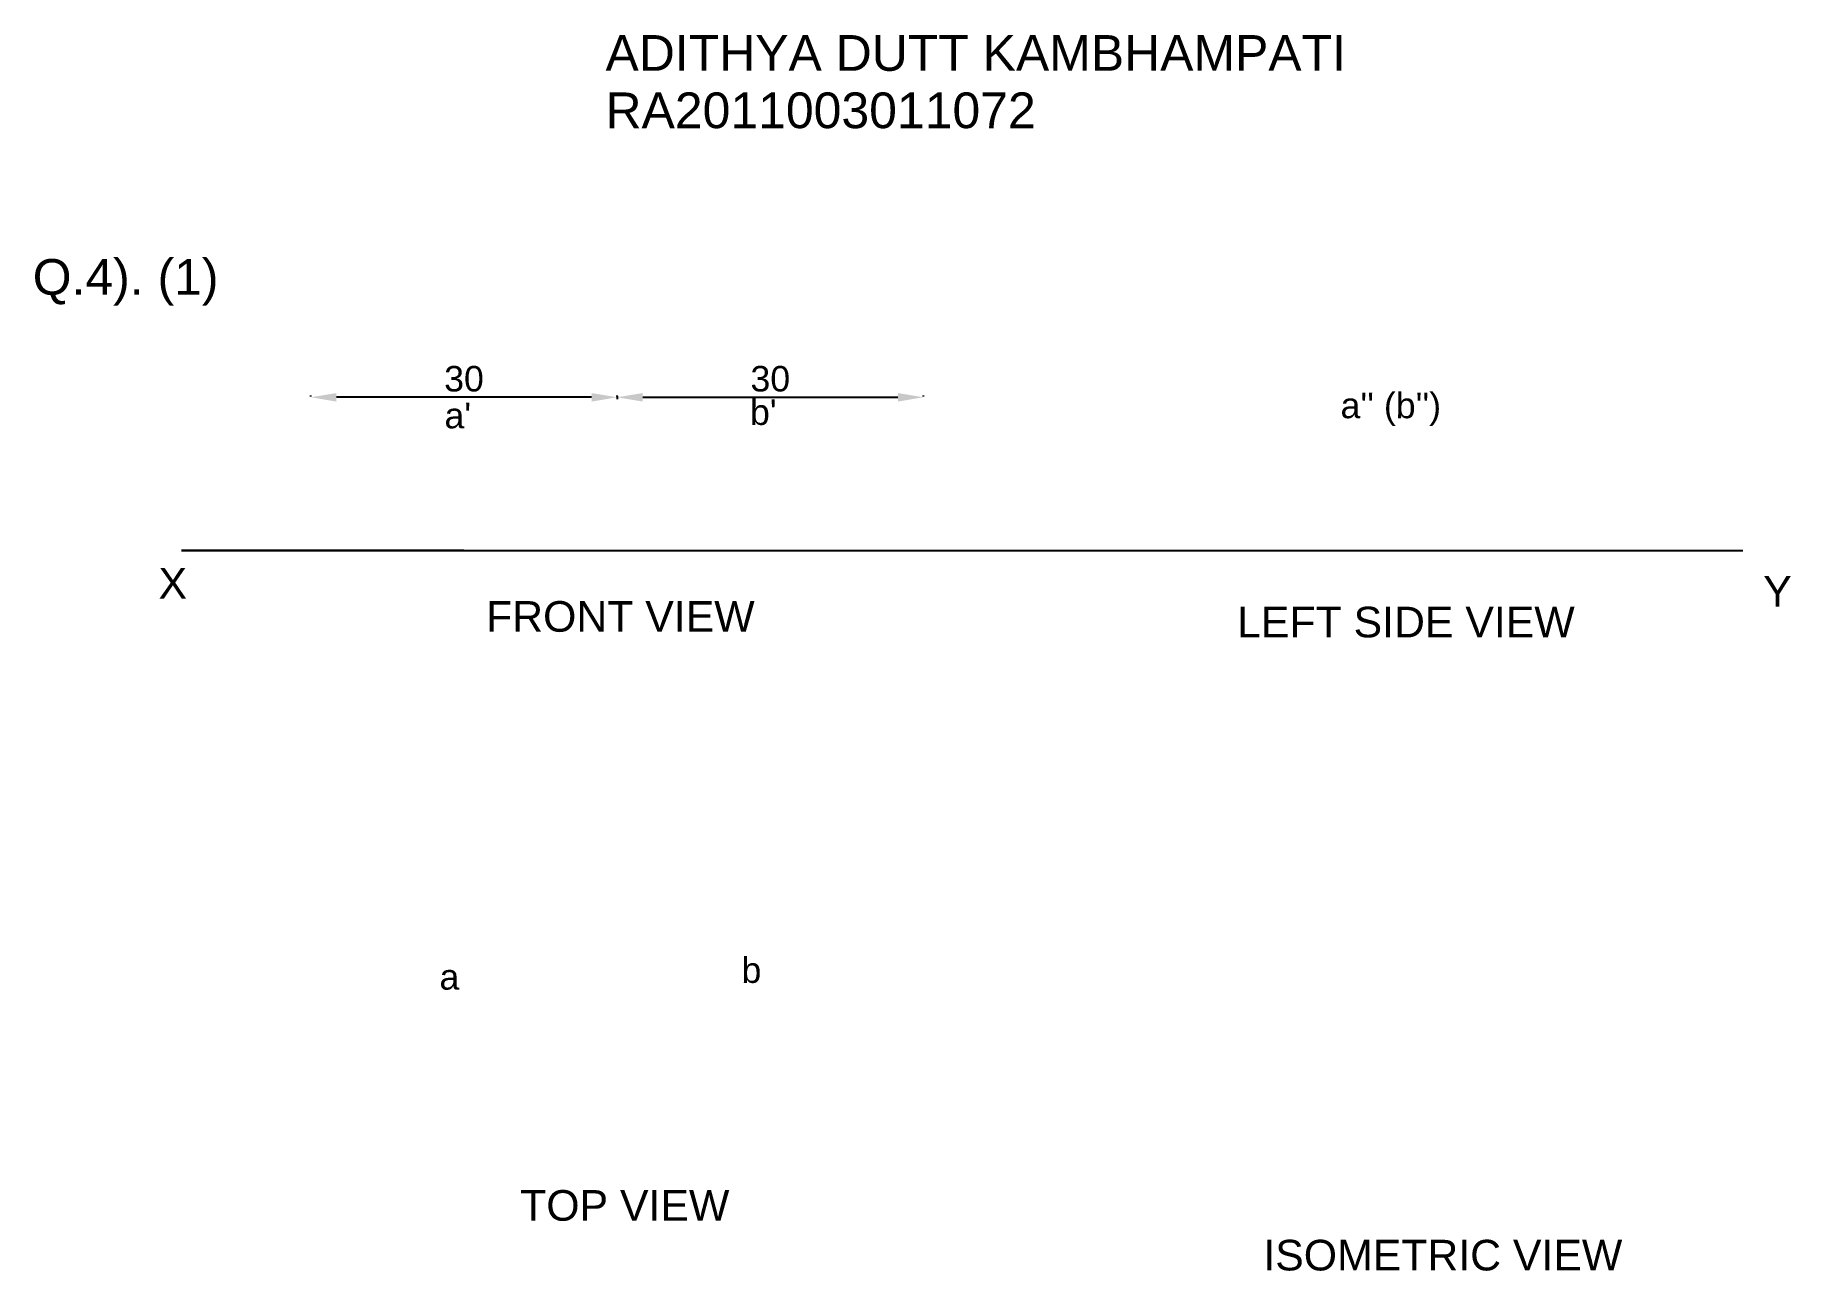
# Paper-space layout 'q4.1' of a CAD drawing. Header units: millimetres. Extents: x 44 to 216, y 60 to 181.
import ezdxf

# ---------------------------------------------------------------- set-up
doc = ezdxf.new("R2010")
doc.units = ezdxf.units.MM
doc.header["$MEASUREMENT"] = 0
doc.header["$PDMODE"] = 33
doc.header["$PDSIZE"] = 5
doc.styles.get("Standard").update_dxf_attribs({"font": 'arial.ttf'})
doc.dimstyles.new('', dxfattribs={"dimtxt": 2.5, "dimasz": 2.5, "dimexe": 0.18, "dimexo": 0.0625, "dimgap": 0.53, "dimtad": 1, "dimdec": 0, "dimdsep": 46, "dimtxsty": 'Standard', "dimcen": 2.5, "dimadec": 0, "dimazin": 0, "dimtfac": 1, "dimtdec": 0, "dimtmove": 0, "dimatfit": 3, "dimfxl": 1, "dimtolj": 1, "dimtzin": 0, "dimarcsym": 0})

# ---------------------------------------------------------------- blocks, each defined once
blk = doc.blocks.new('*D11')
at = {"color": 0, "linetype": 'ByBlock', "lineweight": -2, "transparency": 16777216}
for p, q in [((101.1, 145.17), (101.1, 145.29)), ((103.6, 145.11), (128.6, 145.11)), ((131.1, 145.17), (131.1, 145.29))]:
    blk.add_line(p, q, dxfattribs=at)
at = {"color": 0, "transparency": 16777216}
for points in [[(103.6, 145.52), (103.6, 144.69), (101.1, 145.11)], [(128.6, 145.52), (128.6, 144.69), (131.1, 145.11)]]:
    blk.add_solid(points, dxfattribs=at)
at = {"layer": 'Defpoints', "color": 0, "transparency": 16777216}
for p in [(101.1, 145.11), (131.1, 145.11), (131.1, 145.11)]:
    blk.add_point(p, dxfattribs=at)
at = {"color": 0, "transparency": 16777216, "insert": (116.1, 146.91), "char_height": 2.5, "attachment_point": 5}
blk.add_mtext('\\A1;30', dxfattribs=at)
blk = doc.blocks.new('*D12')
at = {"color": 0, "linetype": 'ByBlock', "lineweight": -2, "transparency": 16777216}
for p, q in [((71.1, 145.17), (71.1, 145.29)), ((98.6, 145.11), (73.6, 145.11)), ((101.1, 145.22), (101.1, 144.93))]:
    blk.add_line(p, q, dxfattribs=at)
at = {"color": 0, "transparency": 16777216}
for points in [[(73.6, 145.52), (73.6, 144.69), (71.1, 145.11)], [(98.6, 145.52), (98.6, 144.69), (101.1, 145.11)]]:
    blk.add_solid(points, dxfattribs=at)
at = {"layer": 'Defpoints', "color": 0, "transparency": 16777216}
for p in [(71.1, 145.11), (71.1, 145.11), (101.1, 145.29)]:
    blk.add_point(p, dxfattribs=at)
at = {"color": 0, "transparency": 16777216, "insert": (86.1, 146.91), "char_height": 2.5, "attachment_point": 5}
blk.add_mtext('\\A1;30', dxfattribs=at)

psp = doc.layouts.new('q4.1')

# ---------------------------------------------------------------- linework, layer by layer
for p, q in [((86.1, 130.11), (58.42, 130.11)), ((58.42, 130.11), (211.35, 130.11))]:
    psp.add_line(p, q)

# ---------------------------------------------------------------- texts
for s, height, p in [('ADITHYA DUTT KAMBHAMPATI', 3.5, (99.96, 177.09)), ('RA2011003011072', 3.5, (99.96, 171.47)), ('Q.4). (1)', 3.5, (43.86, 155.15)), ("a'", 2.5, (84.19, 142.07)), ("b'", 2.5, (114.11, 142.4)), ("a'' (b'')", 2.5, (171.95, 143.06)), ('X', 3, (56.18, 125.38)), ('Y', 3, (213.35, 124.6)), ('FRONT VIEW', 3, (88.26, 122.14)), ('LEFT SIDE VIEW', 3, (161.82, 121.59)), ('b', 2.5, (113.28, 87.74)), ('a', 2.5, (83.7, 87.08)), ('TOP VIEW', 3, (91.6, 64.44)), ('ISOMETRIC VIEW', 3, (164.39, 59.57))]:
    psp.add_text(s, height=height).set_placement(p)

# ---------------------------------------------------------------- dimensions: what is measured, and where the dimension line sits
for base, p1, p2, picture, middle in [((71.1, 145.11), (101.1, 145.29), (71.1, 145.11), '*D12', (86.1, 146.91)), ((131.1, 145.11), (101.1, 145.11), (131.1, 145.11), '*D11', (116.1, 146.91))]:
    dim = psp.add_linear_dim(base=base, p1=p1, p2=p2, dimstyle='', override={"dimlfac": -1})
    dim.commit()
    dim.dimension.update_dxf_attribs({"geometry": picture, "text_midpoint": middle})

doc.saveas('drawing.dxf')
